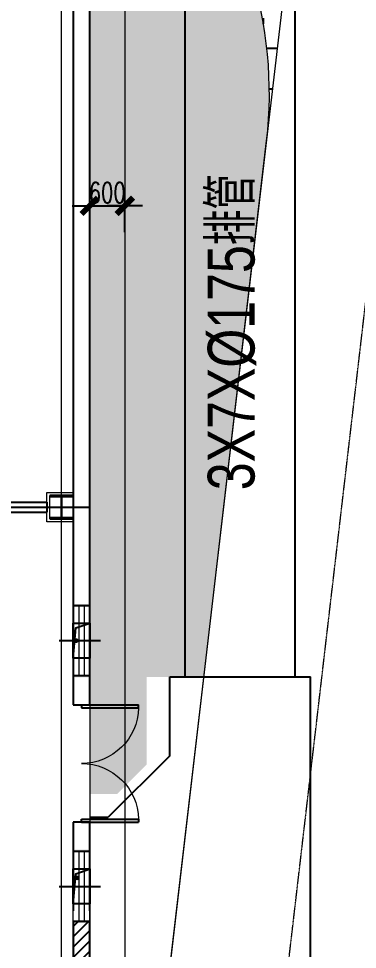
# Model space of a CAD drawing. Extents: x 3213259 to 3716512, y 332899 to 392399.
# Drawn here: x 3273062 to 3278845, y 353805 to 369712 of the extents above; entities that cross this region are included whole.
import ezdxf

# ---------------------------------------------------------------- set-up
doc = ezdxf.new("R2010")
doc.units = 0
doc.header["$LTSCALE"] = 1000
doc.header["$MEASUREMENT"] = 0
doc.linetypes.add('DOTE', pattern=[2.42, 2, -0.2, 0.02, -0.2])
doc.linetypes.add('ZXX0', pattern=[15, 10, -2.5, 0, -2.5])
for name, color, linetype in [('JZX_COLUMN', 50, 'Continuous'), ('JZX_WALL', 50, 'Continuous'), ('PUB_DIM', 3, 'Continuous'), ('PUB_HATCH', 8, 'Continuous'), ('PUB_WALL', 9, 'Continuous'), ('WALL', 7, 'Continuous'), ('暖通', 151, 'Continuous'), ('立面填充', 8, 'Continuous')]:
    doc.layers.add(name, color=color, linetype=linetype)
for name, color, linetype, lineweight in [('JZX_DOTE', 14, 'DOTE', 0), ('JZX_ViewLine', 30, 'Continuous', 0), ('window', 141, 'Continuous', 5), ('道路', 220, 'Continuous', 13)]:
    doc.layers.add(name, color=color, linetype=linetype, lineweight=lineweight)
doc.styles.add('DIM_FONT', font='COMPLEX8.SHX', dxfattribs={"width": 0.6, "bigfont": 'HZITXT.SHX'})
doc.styles.add('GJ', font='SIMPLEX.shx', dxfattribs={"width": 0.7, "bigfont": 'hztxt.shx'})
doc.styles.add('HZ', font='complex8.shx', dxfattribs={"width": 0.8, "bigfont": 'hztxt.shx'})
doc.styles.add('sepd_yb2', font='sepd_gbe.shx', dxfattribs={"width": 0.8, "bigfont": 'sepd_gbc.shx'})
doc.dimstyles.new('DIMN', dxfattribs={"dimtxt": 300, "dimasz": 100, "dimexe": 250, "dimexo": 300, "dimgap": 100, "dimtad": 1, "dimdec": 0, "dimzin": 0, "dimdsep": 46, "dimtxsty": 'DIM_FONT', "dimblk": 'ARCHTICK', "dimcen": 0.09, "dimclrt": 7, "dimazin": 2, "dimtfac": 1, "dimtdec": 0, "dimtix": 1, "dimtmove": 2, "dimatfit": 3, "dimldrblk": 'ARCHTICK', "dimfxl": 1, "dimtolj": 1, "dimtzin": 0, "dimarcsym": 0})
doc.dimstyles.new('DIMN$0', dxfattribs={"dimscale": 0, "dimtxt": 350, "dimasz": 2, "dimexe": 250, "dimexo": 300, "dimgap": 50, "dimtad": 1, "dimdec": 0, "dimzin": 0, "dimdsep": 46, "dimtxsty": 'GJ', "dimblk1": '_DIMX', "dimblk2": '_DIMX', "dimsah": 1, "dimcen": 0, "dimdle": 120, "dimclrd": 3, "dimclre": 3, "dimclrt": 7, "dimadec": 0, "dimazin": 0, "dimtfac": 1, "dimtdec": 0, "dimtix": 1, "dimtmove": 2, "dimatfit": 3, "dimldrblk": '_DIMX', "dimfxl": 1, "dimtvp": 0.7, "dimtolj": 1, "dimtzin": 0, "dimarcsym": 0})
pattern_1 = [(90, (38683506.7, 5563254.86), (-538.815, 538.815), [142.875, -934.755]), (45, (38683506.7, 5563254.86), (-538.815367, 538.815367), [142.875, -619.125]), (135, (38683506.7, 5563254.86), (-538.815367, -538.815367), [142.875, -619.125])]

# ---------------------------------------------------------------- blocks, each defined once
blk = doc.blocks.new('_ArchTick')
at = {"color": 0, "linetype": 'ByBlock', "const_width": 0.4}
blk.add_lwpolyline([(-0.5, -0.5), (0.5, 0.5)], dxfattribs=at)
blk = doc.blocks.new('*D153')
at = {"layer": 'Defpoints', "color": 0}
for p in [(3274275, 382246), (3274275, 371962), (3227415, 365598)]:
    blk.add_point(p, dxfattribs=at)
at = {"layer": 'PUB_DIM', "color": 0, "lineweight": -2}
for p, q in [((3227415, 365898), (3227415, 382496)), ((3274275, 372262), (3274275, 382496)), ((3227415, 382246), (3274275, 382246))]:
    blk.add_line(p, q, dxfattribs=at)
at = {"layer": 'PUB_DIM', "color": 0, "lineweight": -2, "xscale": 100, "yscale": 100, "zscale": 100, "rotation": 180}
blk.add_blockref('_ArchTick', (3227415, 382246), dxfattribs=at)
at = {"layer": 'PUB_DIM', "color": 0, "lineweight": -2, "xscale": 100, "yscale": 100, "zscale": 100}
blk.add_blockref('_ArchTick', (3274275, 382246), dxfattribs=at)
at = {"layer": 'PUB_DIM', "color": 7, "lineweight": 25, "insert": (3250845, 382746), "char_height": 800, "attachment_point": 5, "style": 'HZ'}
blk.add_mtext('\\A1;46860', dxfattribs=at)
blk = doc.blocks.new('_DIMX')
blk.add_line((-150, 0), (150, 0))
at = {"const_width": 50}
blk.add_lwpolyline([(-70, -70), (70, 70)], dxfattribs=at)
blk = doc.blocks.new('*D39')
at = {"layer": 'Defpoints', "color": 0}
for p in [(49124, 18831), (48524, 18083), (49124, 18083)]:
    blk.add_point(p, dxfattribs=at)
at = {"layer": 'PUB_DIM', "color": 3, "lineweight": -2}
for p, q in [((48524, 18383), (48524, 19081)), ((49124, 18383), (49124, 19081)), ((48522, 18831), (48520, 18831)), ((48524, 18831), (49124, 18831)), ((49126, 18831), (49128, 18831))]:
    blk.add_line(p, q, dxfattribs=at)
at = {"layer": 'PUB_DIM', "color": 3, "lineweight": -2, "xscale": 2, "yscale": 2, "zscale": 2}
blk.add_blockref('_DIMX', (48524, 18831), dxfattribs=at)
at = {"layer": 'PUB_DIM', "color": 3, "lineweight": -2, "xscale": 2, "yscale": 2, "zscale": 2, "rotation": 180}
blk.add_blockref('_DIMX', (49124, 18831), dxfattribs=at)
at = {"layer": 'PUB_DIM', "color": 7, "insert": (48824, 19056), "char_height": 350, "attachment_point": 5, "style": 'GJ'}
blk.add_mtext('\\A1;600', dxfattribs=at)
blk = doc.blocks.new('$TCHSYS$WIN2D')
for p, q in [((-0.5, 0.5), (0.5, 0.5)), ((-0.5, 0.5), (-0.5, -0.5)), ((0.5, 0.5), (0.5, -0.5)), ((0.5, 0.167), (-0.5, 0.167)), ((0.5, -0.167), (-0.5, -0.167)), ((-0.5, -0.5), (0.5, -0.5))]:
    blk.add_line(p, q)
blk = doc.blocks.new('bdz1')
at = {"layer": 'JZX_ViewLine'}
blk.add_lwpolyline([(-35452.092, -5191.813), (-35407.232, -5191.813), (-35407.232, -5214.373), (-35454.092, -5214.373), (-35454.092, -5193.813)], dxfattribs=at)
at = {"layer": '立面填充', "color": 2}
for p, q in [((-35405.602, -5204.793), (-35405.602, -5183.313)), ((-35403.722, -5204.793), (-35403.722, -5183.313)), ((-35444.617, -5201.893), (-35407.232, -5201.893)), ((-35405.862, -5204.793), (-35403.462, -5204.793)), ((-35405.862, -5206.14), (-35405.862, -5204.793)), ((-35403.462, -5209.593), (-35403.462, -5204.793)), ((-35405.862, -5206.14), (-35406.915, -5207.193)), ((-35407.232, -5207.193), (-35406.915, -5207.193))]:
    blk.add_line(p, q, dxfattribs=at)
blk = doc.blocks.new('A$C62D55686')
at = {"layer": 'PUB_HATCH'}
h = blk.add_hatch(dxfattribs=at)
h.set_pattern_fill('普通砖', color=256, scale=50, style=0)
h.set_pattern_definition([(45, (-2346177.02, -733063.31), (-88.388383, 88.388383), [])])
h.paths.add_polyline_path([(48243.8, 6600), (48243.8, 3950), (48523.8, 3950), (48523.8, 6600)])
at = {"layer": 'PUB_WALL'}
for points in [[(48243.8, 12000), (48523.8, 12000), (48498.8, 12025), (48268.8, 12025)], [(48523.8, 10800), (48243.8, 10800), (48268.8, 10775), (48498.8, 10775)], [(48243.8, 7800), (48523.8, 7800), (48498.8, 7825), (48268.8, 7825)], [(48243.8, 6600), (48243.8, 3950), (48268.8, 3975), (48268.8, 6575)], [(48523.8, 6600), (48243.8, 6600), (48268.8, 6575), (48498.8, 6575)], [(48523.8, 3950), (48523.8, 6600), (48498.8, 6575), (48498.8, 3975)]]:
    blk.add_hatch(color=2, dxfattribs=at).paths.add_polyline_path(points)
for p, q in [((48383.8, 10300), (49358.8, 10300)), ((48383.8, 10300), (48383.8, 10250)), ((48383.8, 10250), (49358.8, 10250)), ((49358.8, 10250), (49358.8, 10300)), ((48383.8, 8350), (49358.8, 8350)), ((48383.8, 8300), (48383.8, 8350)), ((48383.8, 8300), (49358.8, 8300)), ((49358.8, 8350), (49358.8, 8300))]:
    blk.add_line(p, q)
at = {"lineweight": 13, "extrusion": (0, 0, -1)}
for centre, major_axis, start_param, end_param in [((48383.8, 10275), (689.4, 689.4), 0.811042, 2.3561945), ((48383.8, 8325), (-689.4, 689.4), 0.7853982, 2.3305507)]:
    blk.add_ellipse(centre, major_axis=major_axis, ratio=1, start_param=start_param, end_param=end_param, dxfattribs=at)
at = {"layer": 'JZX_COLUMN'}
for p, q in [((48243.8, 13880), (47843.8, 13880)), ((47843.8, 13880), (47843.8, 13864)), ((48243.8, 13880), (47843.8, 13880)), ((47843.8, 13864), (48038.8, 13864)), ((48038.8, 13864), (48038.8, 13496)), ((48048.8, 13496), (48048.8, 13864)), ((48048.8, 13864), (48243.8, 13864)), ((48243.8, 13864), (48243.8, 13880)), ((48038.8, 13496), (47843.8, 13496)), ((47843.8, 13496), (47843.8, 13480)), ((47843.8, 13480), (48243.8, 13480)), ((48243.8, 13496), (48048.8, 13496)), ((48243.8, 13480), (48243.8, 13496))]:
    blk.add_line(p, q, dxfattribs=at)
at = {"layer": 'JZX_DOTE', "ltscale": 20}
for p, q in [((48043.8, 1280), (48043.8, 24280)), ((1143.8, 13680), (49043.8, 13680)), ((1143.8, 13680), (49043.8, 13680)), ((1143.8, 13680), (49043.8, 13680))]:
    blk.add_line(p, q, dxfattribs=at)
at = {"layer": 'JZX_ViewLine'}
blk.add_line((49123.8, 24360), (49123.8, 600), dxfattribs=at)
blk.add_lwpolyline([(48243.8, 13430), (47793.8, 13430), (47793.8, 13930), (48243.8, 13930)], dxfattribs=at)
blk.add_lwpolyline([(47843.8, 13880), (48243.8, 13880), (48243.8, 13480), (47843.8, 13480)], close=True, dxfattribs=at)
at = {"layer": 'JZX_WALL', "linetype": 'ByBlock'}
for p, q in [((48523.8, 10300), (48523.8, 23760)), ((48243.8, 23080), (48243.8, 10300)), ((48243.8, 10300), (48523.8, 10300)), ((48243.8, 8300), (48243.8, 6780)), ((48523.8, 8300), (48243.8, 8300)), ((48523.8, 6780), (48523.8, 8300))]:
    blk.add_line(p, q, dxfattribs=at)
at = {"layer": 'JZX_WALL'}
for p, q in [((41993.8, 13766), (47793.8, 13766)), ((47793.8, 13766), (47793.8, 13594)), ((41993.8, 13594), (47793.8, 13594))]:
    blk.add_line(p, q, dxfattribs=at)
at = {"layer": 'WALL', "color": 2}
for p, q in [((48243.8, 12000), (48523.8, 12000)), ((48523.8, 10800), (48243.8, 10800)), ((48243.8, 7800), (48523.8, 7800)), ((48243.8, 6600), (48243.8, 3950)), ((48523.8, 6600), (48243.8, 6600)), ((48523.8, 3950), (48523.8, 6600))]:
    blk.add_line(p, q, dxfattribs=at)
at = {"layer": '暖通'}
for p, q in [((48002.2, 11400), (48705.8, 11400)), ((48002.2, 7200), (48705.8, 7200))]:
    blk.add_line(p, q, dxfattribs=at)
for points in [[(48243.8, 11700), (48523.8, 11700), (48523.8, 11100), (48243.8, 11100)], [(48243.8, 7500), (48523.8, 7500), (48523.8, 6900), (48243.8, 6900)]]:
    blk.add_lwpolyline(points, close=True, dxfattribs=at)
for points in [[(48243.8, 11100), (48288.3, 11617), (48523.8, 11700)], [(48243.8, 6900), (48288.3, 7417), (48523.8, 7500)]]:
    blk.add_lwpolyline(points, dxfattribs=at)
at = {"layer": '暖通', "const_width": 40}
for points in [[(48308.1, 11414.1, 1), (48279.8, 11385.9, 1)], [(48319.7, 7329.5, 1), (48296.4, 7362, 1)]]:
    blk.add_lwpolyline(points, format="xyb", close=True, dxfattribs=at)
at = {"layer": 'window', "color": 0, "xscale": -1200, "yscale": -280, "zscale": -1200, "rotation": 270.0000000000118}
for p in [(48383.8, 11400), (48383.8, 7200)]:
    blk.add_blockref('$TCHSYS$WIN2D', p, dxfattribs=at)
at = {"layer": 'PUB_DIM'}
dim = blk.add_aligned_dim(p1=(48523.8, 18083.2), p2=(49123.8, 18083.2), distance=748, dimstyle='DIMN$0', override={"dimscale": 1}, dxfattribs=at)
dim.commit()
dim.dimension.update_dxf_attribs({"geometry": '*D39', "text_midpoint": (48823.8, 19056.2)})

msp = doc.modelspace()

# ---------------------------------------------------------------- hatches: boundary and pattern name
h = msp.add_hatch()
h.set_pattern_fill('GRASS', color=256, scale=30, style=0)
h.set_pattern_definition(pattern_1)
h.paths.add_polyline_path([(3227414.856, 356861.717), (3225914.856, 356861.717), (3225914.856, 359861.717), (3227414.856, 359861.717)])
h.paths.add_polyline_path([(3282466.609, 379933.53), (3282466.609, 379433.53), (3279336.214, 379433.53), (3279336.214, 379933.53), (3228683.227, 379933.53), (3227414.856, 369441.717), (3227414.856, 342708.338), (3278719.894, 341014.653), (3283262.384, 379933.53)])
edge = h.paths.add_edge_path()
edge.add_line((3221575.256, 347403.567), (3227409.321, 347210.972))
edge.add_line((3227409.321, 347210.972), (3227396.062, 343209.231))
edge.add_line((3227396.062, 343209.231), (3221109.927, 343416.749))
edge.add_line((3221109.927, 343416.749), (3220993.595, 342420.045))
edge.add_line((3220993.595, 342420.045), (3279163.189, 340499.747))
edge.add_line((3279163.189, 340499.747), (3283824.137, 380433.53))
edge.add_line((3283824.137, 380433.53), (3282466.609, 380433.53))
edge.add_line((3282466.609, 380433.53), (3282466.609, 379433.53))
edge.add_line((3282466.609, 379433.53), (3279336.214, 379433.53))
edge.add_line((3279336.214, 379433.53), (3279336.214, 380135.488))
edge.add_line((3279336.214, 380135.488), (3279833.813, 380433.53))
edge.add_line((3279833.813, 380433.53), (3226182.622, 380433.53))
edge.add_arc((3254466.895, 370433.529), 30000.002, 160.5287798, 173.3427359)
edge.add_line((3224669.171, 373911.427), (3221575.256, 347403.567))
h = msp.add_hatch()
h.set_pattern_fill('GRASS', color=256, scale=30, style=0)
h.set_pattern_definition(pattern_1)
h.paths.add_polyline_path([(3283262.384, 379933.53), (3282758.99, 379933.53), (3279449.919, 351582.273, -0.39005211), (3268161.153, 341863.492), (3227414.856, 343208.61), (3227414.856, 342708.338), (3278719.894, 341014.653)])
h = msp.add_hatch()
h.set_pattern_fill('ANGLE', color=256, scale=100, style=0)
h.set_pattern_definition([(0, (38683506.7, 5563254.86), (0, 698.5), [508, -190.5]), (90, (38683506.7, 5563254.86), (-698.5, 4e-14), [508, -190.5])])
h.paths.add_polyline_path([(3273712.47, 374033.865), (3277372.255, 372015.052), (3278769.895, 374548.749), (3275110.111, 376567.562)], flags=9)
h.paths.add_polyline_path([(3277805.122, 362677.489), (3277805.122, 368574.986), (3276205.857, 368574.986), (3276205.857, 362677.489)], flags=9)
edge = h.paths.add_edge_path()
edge.add_line((3277740.698, 371441.717), (3276662.739, 371441.717))
edge.add_arc((3270342.073, 368433.53), 7000, -6.6572641, 25.4511275, ccw=False)
edge.add_line((3277294.875, 367622.02), (3277740.698, 371441.717))
h = msp.add_hatch()
h.set_pattern_fill('GRASS', color=256, scale=30, style=0)
h.set_pattern_definition(pattern_1)
h.paths.add_polyline_path([(3275476.89, 352045.993), (3275618.785, 353261.717), (3274274.856, 353261.717), (3274274.856, 348866.43, 0.123243665)])
h.paths.add_polyline_path([(3277805.122, 362677.489), (3277805.122, 368574.986), (3276205.857, 368574.986), (3276205.857, 362677.489)], flags=25)
h.paths.add_polyline_path([(3237665.533, 346872.393), (3238174.856, 347381.717), (3238174.856, 348881.717), (3231614.856, 348881.717), (3231614.856, 347681.717), (3229814.856, 347681.717), (3229814.856, 348881.717), (3227414.856, 348881.717), (3227414.856, 347210.789)])
h.paths.add_polyline_path([(3243957.811, 346664.672), (3244174.856, 346881.717), (3244174.856, 348881.717), (3241374.856, 348881.717), (3241374.856, 346749.941)])
edge = h.paths.add_edge_path()
edge.add_line((3247374.856, 348881.717), (3247374.856, 346551.869))
edge.add_line((3247374.856, 346551.869), (3268293.129, 345861.314))
edge.add_arc((3268524.088, 352857.503), 7000, 268.1092354, 325.2390854)
edge.add_line((3274274.856, 348866.43), (3274274.856, 348881.717))
edge.add_line((3274274.856, 348881.717), (3272524.856, 348881.717))
edge.add_line((3272524.856, 348881.717), (3272524.856, 347681.717))
edge.add_line((3272524.856, 347681.717), (3270724.856, 347681.717))
edge.add_line((3270724.856, 347681.717), (3270724.856, 348881.717))
edge.add_line((3270724.856, 348881.717), (3247374.856, 348881.717))
h.paths.add_polyline_path([(3275514.856, 371441.717), (3274274.856, 371441.717), (3274274.856, 356461.717), (3274744.856, 356461.717), (3275244.856, 356961.717), (3275244.856, 358461.717), (3275514.856, 358461.717)])
edge = h.paths.add_edge_path()
edge.add_line((3276662.739, 371441.717), (3275514.856, 371441.717))
edge.add_line((3275514.856, 371441.717), (3275514.856, 358461.717))
edge.add_line((3275514.856, 358461.717), (3276225.713, 358461.717))
edge.add_line((3276225.713, 358461.717), (3277294.875, 367622.02))
edge.add_arc((3270342.073, 368433.53), 7000, 353.3427359, 385.4511275)

# ---------------------------------------------------------------- linework, layer by layer
at = {"layer": '道路', "color": 12}
msp.add_line((3275476.89, 352045.993), (3278790.195, 380433.53), dxfattribs=at)
at = {"layer": '道路', "color": 12, "linetype": 'ZXX0', "ltscale": 0.0005}
msp.add_line((3277463.404, 351814.133), (3280776.709, 380201.67), dxfattribs=at)
at = {"layer": '道路', "color": 12}
msp.add_lwpolyline([(3275476.89, 352045.993), (3277294.875, 367622.02, 0.448669435), (3270342.073, 375433.53), (3237374.856, 375433.53)], format="xyb", dxfattribs=at)

# ---------------------------------------------------------------- block references
at = {"xscale": 1000, "yscale": 1000, "zscale": 1000}
msp.add_blockref('bdz1', (38681506.695, 5563254.86), dxfattribs=at)
msp.add_blockref('A$C62D55686', (3225751.106, 347681.689))

# ---------------------------------------------------------------- texts
at = {"style": 'sepd_yb2', "width": 0.8}
msp.add_text('3X7X%%C175排管', height=800, rotation=90, dxfattribs=at).set_placement((3277089.665, 361652.504))

# ---------------------------------------------------------------- dimensions: what is measured, and where the dimension line sits
at = {"layer": 'PUB_DIM', "lineweight": 25}
dim = msp.add_linear_dim(base=(3274274.856, 382246.179), p1=(3227414.856, 365598.248), p2=(3274274.856, 371961.717), dimstyle='DIMN', override={"dimtxt": 800, "dimtxsty": 'HZ', "dimblk": 'ArchTick'}, dxfattribs=at)
dim.commit()
dim.dimension.update_dxf_attribs({"geometry": '*D153', "text_midpoint": (3250844.856, 382746.179)})

doc.saveas('drawing.dxf')
